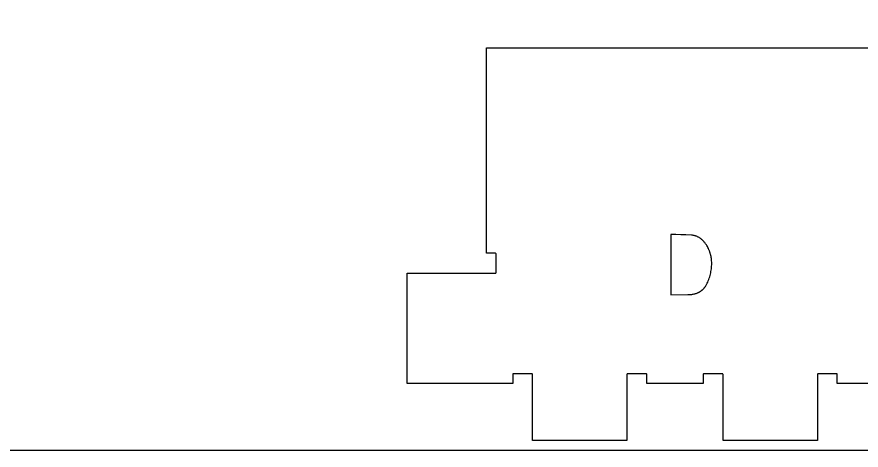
# Model space of a CAD drawing. Header units: millimetres. Extents: x -1220 to 1220, y -1930 to 4220.
# Drawn here: x -327 to 205, y -610 to -337 of the extents above; entities that cross this region are included whole.
import ezdxf

# ---------------------------------------------------------------- set-up
doc = ezdxf.new("R2010")
doc.units = ezdxf.units.MM
for name, color, linetype in [('0_SHEET_SPRUCEPLY_2440X122', 1, 'CONTINUOUS'), ('1_ANYTOOL_1MMDEEP_LABELS_S', 2, 'CONTINUOUS'), ('4_ANYTOOL_CUTTHROUGH_OUTSI', 5, 'CONTINUOUS')]:
    doc.layers.add(name, color=color, linetype=linetype)

msp = doc.modelspace()

# ---------------------------------------------------------------- linework, layer by layer
at = {"layer": '0_SHEET_SPRUCEPLY_2440X122'}
msp.add_lwpolyline([(-1220, 610), (-1220, -610), (1220, -610), (1220, 610)], close=True, dxfattribs=at)
at = {"layer": '1_ANYTOOL_1MMDEEP_LABELS_S'}
msp.add_lwpolyline([(84.91, -474.17), (84.91, -512.17), (95.72, -512.06), (96.24, -512.05), (96.75, -512.03), (97.25, -511.99), (97.74, -511.94), (98.22, -511.88), (98.69, -511.81), (99.15, -511.72), (99.6, -511.63), (100.05, -511.52), (100.48, -511.4), (100.9, -511.26), (101.31, -511.12), (101.71, -510.96), (101.91, -510.88), (102.1, -510.79), (102.29, -510.71), (102.48, -510.61), (102.67, -510.52), (102.85, -510.42), (103.04, -510.32), (103.22, -510.22), (103.39, -510.11), (103.57, -510), (103.74, -509.89), (103.91, -509.77), (104.08, -509.65), (104.24, -509.53), (104.4, -509.41), (104.56, -509.28), (104.72, -509.15), (104.87, -509.01), (105.03, -508.88), (105.18, -508.74), (105.32, -508.6), (105.47, -508.45), (105.61, -508.3), (105.75, -508.15), (105.89, -507.99), (106.02, -507.84), (106.15, -507.68), (106.28, -507.51), (106.41, -507.35), (106.53, -507.18), (106.66, -507), (106.78, -506.83), (107.01, -506.47), (107.23, -506.1), (107.44, -505.71), (107.84, -504.93), (108.22, -504.14), (108.57, -503.34), (108.89, -502.53), (109.19, -501.72), (109.46, -500.9), (109.71, -500.07), (109.93, -499.24), (110.12, -498.4), (110.29, -497.55), (110.43, -496.69), (110.55, -495.83), (110.64, -494.96), (110.7, -494.08), (110.74, -493.2), (110.75, -492.3), (110.74, -491.55), (110.7, -490.8), (110.64, -490.06), (110.56, -489.32), (110.45, -488.6), (110.38, -488.24), (110.31, -487.88), (110.23, -487.52), (110.15, -487.17), (110.06, -486.82), (109.97, -486.47), (109.86, -486.12), (109.76, -485.77), (109.64, -485.43), (109.52, -485.08), (109.4, -484.74), (109.27, -484.4), (109.13, -484.07), (108.98, -483.73), (108.67, -483.07), (108.34, -482.41), (107.99, -481.76), (107.6, -481.12), (107.36, -480.73), (107.11, -480.36), (106.85, -479.99), (106.59, -479.64), (106.33, -479.3), (106.06, -478.97), (105.79, -478.65), (105.51, -478.35), (105.23, -478.05), (104.94, -477.77), (104.65, -477.5), (104.36, -477.24), (104.06, -477), (103.76, -476.76), (103.45, -476.54), (103.14, -476.33), (102.82, -476.13), (102.5, -475.94), (102.18, -475.77), (101.85, -475.6), (101.52, -475.45), (101.18, -475.31), (100.84, -475.18), (100.49, -475.06), (100.14, -474.96), (99.78, -474.87), (99.42, -474.78), (99.06, -474.71), (98.69, -474.66), (98.32, -474.61), (97.94, -474.57), (94.49, -474.41), (91.36, -474.29), (88.17, -474.22)], close=True, dxfattribs=at)
at = {"layer": '4_ANYTOOL_CUTTHROUGH_OUTSI'}
msp.add_lwpolyline([(236.36, -568.02), (189.86, -568.02), (189.86, -562.27), (189.86, -562.27, 0.414214), (189.61, -562.02), (177.61, -562.02, 0.414214), (177.36, -562.27), (177.36, -604.02), (117.86, -604.02), (117.86, -562.27), (117.86, -562.27, 0.414214), (117.61, -562.02), (105.61, -562.02, 0.414214), (105.36, -562.27), (105.36, -568.02), (69.86, -568.02), (69.86, -562.27), (69.86, -562.27, 0.414214), (69.61, -562.02), (57.61, -562.02, 0.414214), (57.36, -562.27), (57.36, -604.02), (-2.14, -604.02), (-2.14, -562.27), (-2.14, -562.27, 0.414214), (-2.39, -562.02), (-14.39, -562.02, 0.414214), (-14.64, -562.27), (-14.64, -568.02), (-81.14, -568.02), (-81.14, -498.52), (-25.39, -498.52), (-25.39, -498.52, 0.414214), (-25.14, -498.27), (-25.14, -486.27, 0.414214), (-25.39, -486.02), (-31.14, -486.02), (-31.14, -356.52), (236.36, -356.52)], format="xyb", dxfattribs=at)

doc.saveas('drawing.dxf')
